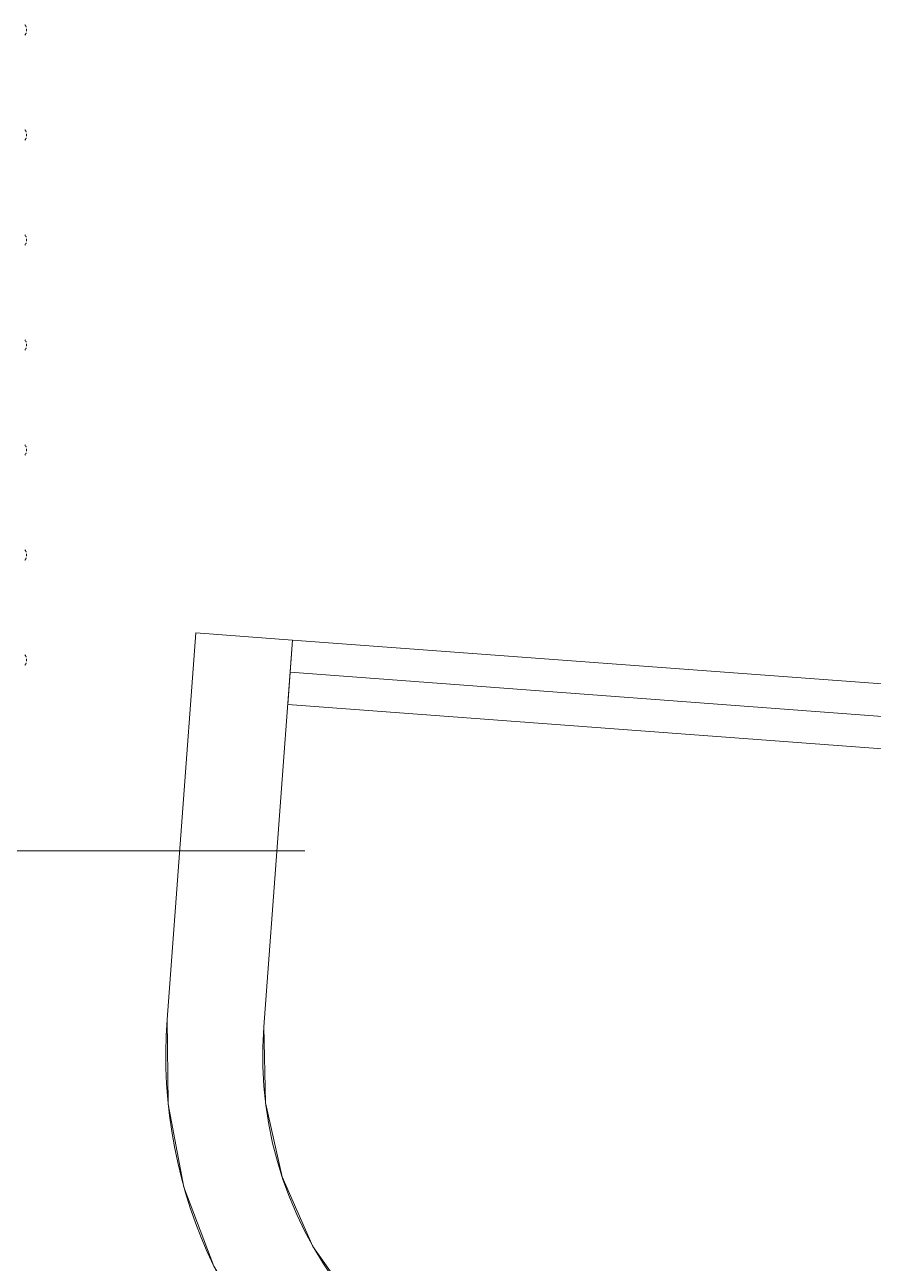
# Model space of a CAD drawing. Header units: inches. Extents: x -1176 to 1507, y -2563 to 978.
# Drawn here: x -1005.18 to -978.93, y 459.18 to 497.51 of the extents above; entities that cross this region are included whole.
import ezdxf

# ---------------------------------------------------------------- set-up
doc = ezdxf.new("R2010")
doc.units = ezdxf.units.IN
doc.header["$MEASUREMENT"] = 0
for name, color, linetype, lineweight in [('A-AREA-IDEN', 2, 'Continuous', 9), ('A-GENM', 13, 'Continuous', 18), ('I-FURN', 30, 'Continuous', 9)]:
    doc.layers.add(name, color=color, linetype=linetype, lineweight=lineweight)

# ---------------------------------------------------------------- blocks, each defined once
blk = doc.blocks.new('Cast_Iron_Radiator_8182 - Cast_Iron_Radiator_8182-V115-2nd Floor Power _ Signal')
at = {"layer": 'A-GENM', "lineweight": 9}
for p, q in [((-5.787, -4.933), (-5.75, -4.933)), ((-5.75, -4.933), (-5.713, -4.933)), ((-2.537, -4.933), (-2.5, -4.933)), ((-2.5, -4.933), (-2.463, -4.933)), ((0.713, -4.933), (0.75, -4.933)), ((0.75, -4.933), (0.787, -4.933)), ((3.963, -4.933), (4, -4.933)), ((4, -4.933), (4.037, -4.933)), ((7.213, -4.933), (7.25, -4.933)), ((7.25, -4.933), (7.287, -4.933)), ((10.463, -4.933), (10.5, -4.933)), ((10.5, -4.933), (10.537, -4.933)), ((13.713, -4.933), (13.75, -4.933)), ((13.75, -4.933), (13.787, -4.933))]:
    blk.add_line(p, q, dxfattribs=at)
at = {"layer": 'A-GENM', "lineweight": 9, "flags": 128}
for points in [[(-5.886, -4.904), (-5.892, -4.9), (-5.898, -4.896), (-5.904, -4.891), (-5.909, -4.887)], [(-5.838, -4.925), (-5.845, -4.923), (-5.852, -4.921), (-5.859, -4.918), (-5.866, -4.915), (-5.873, -4.912)], [(-5.628, -4.912), (-5.635, -4.915), (-5.642, -4.918), (-5.649, -4.921), (-5.656, -4.924), (-5.663, -4.926)], [(-5.591, -4.887), (-5.597, -4.892), (-5.603, -4.896), (-5.609, -4.901), (-5.615, -4.905)], [(-2.636, -4.904), (-2.642, -4.9), (-2.648, -4.896), (-2.654, -4.891), (-2.659, -4.887)], [(-2.588, -4.925), (-2.595, -4.923), (-2.602, -4.921), (-2.609, -4.918), (-2.616, -4.915), (-2.623, -4.912)], [(-2.378, -4.912), (-2.385, -4.915), (-2.392, -4.918), (-2.399, -4.921), (-2.406, -4.924), (-2.413, -4.926)], [(-2.341, -4.887), (-2.347, -4.892), (-2.353, -4.896), (-2.359, -4.901), (-2.365, -4.905)], [(0.614, -4.904), (0.608, -4.9), (0.602, -4.896), (0.596, -4.891), (0.591, -4.887)], [(0.662, -4.925), (0.655, -4.923), (0.648, -4.921), (0.641, -4.918), (0.634, -4.915), (0.627, -4.912)], [(0.872, -4.912), (0.865, -4.915), (0.858, -4.918), (0.851, -4.921), (0.844, -4.924), (0.837, -4.926)], [(0.909, -4.887), (0.903, -4.892), (0.897, -4.896), (0.891, -4.901), (0.885, -4.905)], [(3.864, -4.904), (3.858, -4.9), (3.852, -4.896), (3.846, -4.891), (3.841, -4.887)], [(3.912, -4.925), (3.905, -4.923), (3.898, -4.921), (3.891, -4.918), (3.884, -4.915), (3.877, -4.912)], [(4.122, -4.912), (4.115, -4.915), (4.108, -4.918), (4.101, -4.921), (4.094, -4.924), (4.087, -4.926)], [(4.159, -4.887), (4.153, -4.892), (4.147, -4.896), (4.141, -4.901), (4.135, -4.905)], [(7.114, -4.904), (7.108, -4.9), (7.102, -4.896), (7.096, -4.891), (7.091, -4.887)], [(7.162, -4.925), (7.155, -4.923), (7.148, -4.921), (7.141, -4.918), (7.134, -4.915), (7.127, -4.912)], [(7.372, -4.912), (7.365, -4.915), (7.358, -4.918), (7.351, -4.921), (7.344, -4.924), (7.337, -4.926)], [(7.409, -4.887), (7.403, -4.892), (7.397, -4.896), (7.391, -4.901), (7.385, -4.905)], [(10.364, -4.904), (10.358, -4.9), (10.352, -4.896), (10.346, -4.891), (10.341, -4.887)], [(10.412, -4.925), (10.405, -4.923), (10.398, -4.921), (10.391, -4.918), (10.384, -4.915), (10.377, -4.912)], [(10.622, -4.912), (10.615, -4.915), (10.608, -4.918), (10.601, -4.921), (10.594, -4.924), (10.587, -4.926)], [(10.659, -4.887), (10.653, -4.892), (10.647, -4.896), (10.641, -4.901), (10.635, -4.905)], [(13.614, -4.904), (13.608, -4.9), (13.602, -4.896), (13.596, -4.891), (13.591, -4.887)], [(13.662, -4.925), (13.655, -4.923), (13.648, -4.921), (13.641, -4.918), (13.634, -4.915), (13.627, -4.912)], [(13.872, -4.912), (13.865, -4.915), (13.858, -4.918), (13.851, -4.921), (13.844, -4.924), (13.837, -4.926)], [(13.909, -4.887), (13.903, -4.892), (13.897, -4.896), (13.891, -4.901), (13.885, -4.905)]]:
    blk.add_lwpolyline(points, dxfattribs=at)
blk = doc.blocks.new('F-Chairs - LC-3-V25-2nd Floor Power _ Signal')
at = {"layer": 'I-FURN'}
for p, q in [((-15, 27), (-12, 27)), ((-15, 15), (-15, 27)), ((-15, 15), (-15, 27)), ((-15, 27), (-12, 27)), ((-15, 15), (-15, 27)), ((-15, 27), (-12, 27)), ((-12, 27), (-12, 15)), ((-12, 27), (12, 27)), ((-12, 27), (12, 27)), ((-12, 27), (12, 27)), ((12, 27), (-12, 27)), ((-12, 25), (-12, 27)), ((-12, 27), (-12, 26)), ((-12, 27), (-12, 15)), ((-12, 27), (-12, 15)), ((12, 27), (15, 27)), ((12, 15), (12, 27)), ((12, 27), (15, 27)), ((12, 27), (15, 27)), ((12, 26), (12, 27)), ((12, 27), (12, 25)), ((12, 15), (12, 27)), ((12, 15), (12, 27)), ((15, 27), (15, 15)), ((15, 27), (15, 15)), ((15, 27), (15, 15)), ((12, 26), (-12, 26)), ((-12, 26), (-12, 25)), ((-12, 26), (12, 26)), ((12, 25), (12, 26)), ((12, 25), (-12, 25))]:
    blk.add_line(p, q, dxfattribs=at)
at = {"layer": 'I-FURN', "flags": 128}
for points in [[(15, 15), (14.772, 12.395), (14.095, 9.87), (12.99, 7.5), (11.491, 5.358), (9.642, 3.509), (7.5, 2.01), (5.13, 0.905), (2.605, 0.228), (0, 0), (-2.605, 0.228), (-5.13, 0.905), (-7.5, 2.01), (-9.642, 3.509), (-11.491, 5.358), (-12.99, 7.5), (-14.095, 9.87), (-14.772, 12.395), (-15, 15)], [(-12, 15), (-11.769, 12.659), (-11.087, 10.408), (-9.978, 8.333), (-8.485, 6.515), (-6.667, 5.022), (-4.592, 3.913), (-2.341, 3.231), (0, 3), (2.341, 3.231), (4.592, 3.913), (6.667, 5.022), (8.485, 6.515), (9.978, 8.333), (11.087, 10.408), (11.769, 12.659), (12, 15)]]:
    blk.add_lwpolyline(points, dxfattribs=at)
at = {"layer": 'I-FURN'}
for radius, end in [(15, 0), (15, 0), (12, 360), (12, 360)]:
    blk.add_arc((0, 15), radius, 180, end, dxfattribs=at)

msp = doc.modelspace()

# ---------------------------------------------------------------- linework, layer by layer
at = {"layer": 'A-AREA-IDEN'}
msp.add_line((-996.52, 471.942), (-1038.622, 471.942), dxfattribs=at)

# ---------------------------------------------------------------- block references
at = {"layer": 'A-GENM', "lineweight": 9, "rotation": 89.9999999999999}
msp.add_blockref('Cast_Iron_Radiator_8182 - Cast_Iron_Radiator_8182-V115-2nd Floor Power _ Signal', (-1010.062, 483.598), dxfattribs=at)
at = {"layer": 'I-FURN', "rotation": 355.738659891085}
msp.add_blockref('F-Chairs - LC-3-V25-2nd Floor Power _ Signal', (-986.932, 450.65), dxfattribs=at)

doc.saveas('drawing.dxf')
